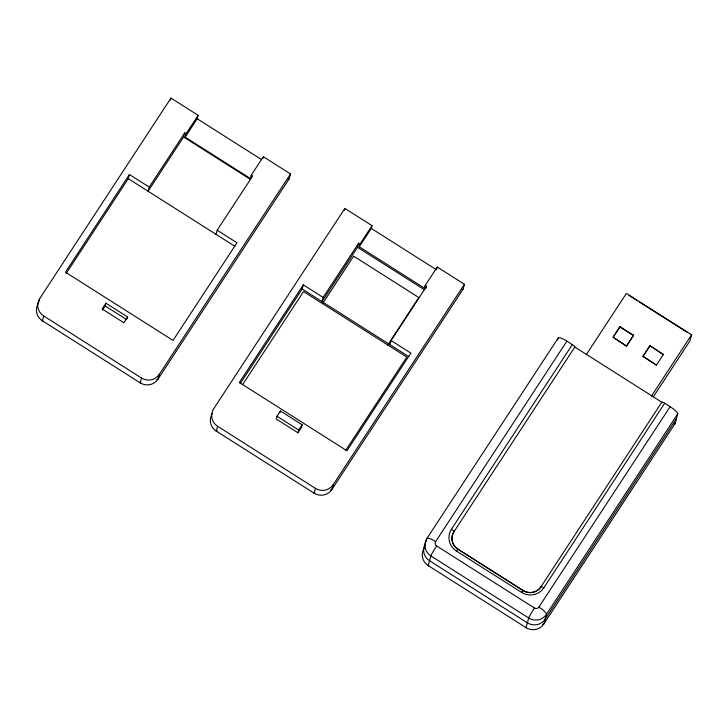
<?xml version="1.0" encoding="UTF-8"?>
<svg xmlns="http://www.w3.org/2000/svg" width="728" height="728" viewBox="0 0 728 728"><rect width="100%" height="100%" fill="white"/><g stroke="black" fill="none" stroke-linecap="round" stroke-linejoin="round"><path stroke-width="1.09" d="M38.675 302.366L39.74 298.516L170.971 98.089L198.143 115.324L197.197 118.764L185.158 137.146L250.377 178.515L251.579 176.686M39.74 298.516A12.904 12.576 15.4 0 0 43.698 315.961L42.37 320.775L140.195 382.837A12.904 12.576 15.4 0 0 157.967 379.188L289.198 178.76L290.527 173.937L263.354 156.702L251.324 175.084L250.377 178.515M66.184 273.464L128.264 178.651L129.402 174.52L149.222 187.096L148.084 191.227L183.602 136.973L184.739 132.842L186.104 133.706L185.158 137.146M102.448 310.064L105.151 305.933L105.915 303.176L127.646 316.971L127.145 318.8M170.434 100.018L170.971 98.089M290.527 173.937L159.296 374.365A12.904 12.576 15.4 0 1 141.523 378.023L140.195 382.837A9.673 0.637 -57.6 0 0 140.722 382.682M159.296 374.365L157.967 379.188A9.673 2.047 33.2 0 1 156.793 379.561M216.025 234.334L217.162 230.203L252.689 175.948L251.324 175.084M262.881 158.422L263.354 156.702M217.608 426.29L216.28 431.113L314.096 493.175A12.904 12.576 15.4 0 0 331.877 489.525L463.108 289.098L464.437 284.275L437.264 267.03L425.225 285.412L424.469 288.17L359.25 246.792L360.014 244.044L372.044 225.662L344.872 208.417L213.641 408.845A12.904 12.576 15.4 0 0 217.608 426.29L315.424 488.351A12.904 12.576 15.4 0 0 333.206 484.702L464.437 284.275M240.094 383.802L302.175 288.989L303.312 284.857L323.123 297.424L321.985 301.556L357.512 247.311L358.649 243.179L360.014 244.044M276.968 416.261L276.212 419.019L297.952 432.805L301.401 427.536L302.166 424.779L280.426 410.983L276.968 416.261L298.707 430.048L297.952 432.805M279.916 412.822L280.426 410.983M344.344 210.347L344.872 208.417M359.25 246.792L371.289 228.419L372.044 225.662M315.424 488.351L314.096 493.175A9.673 0.637 -57.6 0 0 314.896 492.71M333.206 484.702L331.877 489.525A9.673 2.047 33.2 0 1 330.703 489.889M389.926 344.663L391.072 340.531L426.59 286.277L425.225 285.412M426.026 288.343L426.59 286.277M436.755 268.869L437.264 267.03M424.524 547.174L425.589 543.315A12.904 12.576 15.4 0 0 429.556 560.76L527.372 622.822A12.904 12.576 15.4 0 0 545.154 619.173L676.385 418.746M425.853 542.351L426.917 538.493L558.149 338.065A9.673 2.047 33.2 0 1 566.875 341.168L572.308 344.617A3.221 0.682 33.2 0 1 574.838 347.029L661.788 402.202A3.221 0.682 33.2 0 1 664.691 403.23L670.133 406.679A9.673 2.047 33.2 0 1 677.713 413.923L675.056 423.569L543.825 623.987A9.673 2.047 33.2 0 1 542.651 624.36M661.788 402.202L540.877 586.95A12.904 12.576 15.4 0 1 523.095 590.608L457.885 549.231A12.904 12.576 15.4 0 1 453.917 531.786L453.963 531.631A3.221 0.682 33.2 0 0 451.433 529.22L572.308 344.617M457.885 549.231L456.383 551.032L521.603 592.401A16.034 15.634 15.4 0 0 543.78 587.815M557.621 339.994L558.149 338.065M523.095 590.608L521.603 592.401M540.877 586.95L540.913 586.804A3.221 0.682 33.2 0 1 543.825 587.833L664.691 403.23M613.076 337.219L626.535 346.128L633.533 335.253L619.983 326.663L613.076 337.219L626.535 346.128M613.567 336.654L619.983 326.663M663.463 354.245L656.465 365.119L642.924 356.529L649.922 345.654L663.372 354.572L649.922 345.654M656.465 365.119L643.015 356.21M586.213 354.745L626.389 293.402L691.6 334.771L689.898 340.968L653.435 396.651M129.402 174.52L65.465 272.172L173.037 340.422L236.982 242.77L217.162 230.203M149.222 187.096L184.739 132.842M186.104 133.706L198.143 115.324M105.915 303.176L102.12 308.963L123.86 322.759L127.646 316.971M303.312 284.857L239.366 382.509L346.947 450.759L410.883 353.107L391.072 340.531M242.624 384.602L303.54 291.564L406.797 357.075L345.873 450.113M323.123 297.424L358.649 243.179M322.559 303.631L353.644 256.165L418.855 297.543L387.778 345.008M298.707 430.048L302.166 424.779M424.469 288.17L425.671 286.332M677.713 413.923L546.482 614.35L543.825 623.987A12.904 12.576 15.4 0 1 526.044 627.645L428.228 565.583L430.876 555.937A9.673 0.637 -57.6 0 1 436.627 545.955A3.203 3.13 15.4 0 1 435.644 541.605L566.875 341.168M453.917 531.786L574.838 347.029M626.617 345.809L633.533 335.253M642.924 356.529L649.831 345.982M651.433 396.123L691.6 334.771M670.133 406.679L538.893 607.106A9.673 2.047 33.2 0 1 546.482 614.35A12.904 12.576 15.4 0 1 528.701 617.999L430.876 555.937A12.904 12.576 15.4 0 1 426.917 538.493A9.673 2.047 33.2 0 1 435.635 541.596M629.01 295.441L637.555 300.864M639.448 302.065L686.895 332.168M619.901 326.99L633.442 335.581M371.289 228.419L436.5 269.788M197.197 118.764L261.452 159.532M183.602 136.973L250.587 179.47M357.512 247.311L424.497 289.808M128.264 178.651L234.898 246.31M302.175 288.989L408.799 356.638M105.151 305.933L125.944 319.128M436.627 545.955L534.452 608.026A9.673 0.637 -57.6 0 0 528.701 617.999L526.044 627.645A9.673 0.637 -57.6 0 0 526.581 627.481M43.698 315.961L141.523 378.023M538.884 607.106A3.203 3.13 15.4 0 1 534.461 608.016M456.411 550.987A16.034 15.634 15.4 0 1 451.478 529.247M540.913 586.804A12.904 12.576 15.4 0 1 523.141 590.454L457.921 549.076A12.904 12.576 15.4 0 1 453.963 531.631M424.26 548.139A12.904 12.576 15.4 0 0 428.228 565.583A9.673 0.637 -57.6 0 0 428.756 565.419M675.056 423.569A9.673 2.047 33.2 0 1 673.882 423.933M212.312 413.668A12.904 12.576 15.4 0 0 216.28 431.113A9.673 0.637 -57.6 0 0 217.071 430.648M463.108 289.098A9.673 2.047 33.2 0 1 461.934 289.471M289.198 178.76A9.673 2.047 33.2 0 1 288.033 179.133M38.411 303.33A12.904 12.576 15.4 0 0 42.37 320.775A9.673 0.637 -57.6 0 0 42.907 320.62"/></g></svg>
